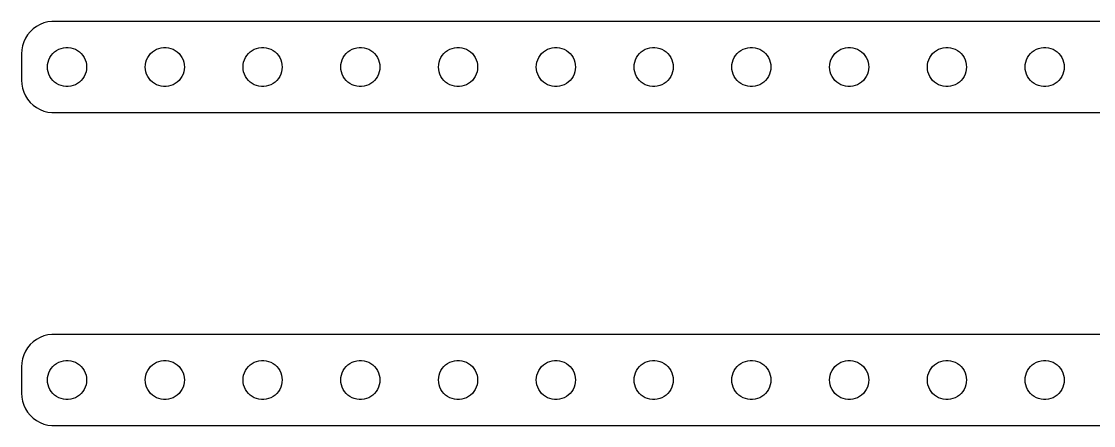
# Model space of a CAD drawing. Header units: metres. Extents: x -82 to 82, y 45 to 75.
# Drawn here: x -82.2 to 0, y 44.5 to 75.5 of the extents above; entities that cross this region are included whole.
import ezdxf

# ---------------------------------------------------------------- set-up
doc = ezdxf.new("R2010")
doc.units = ezdxf.units.M

msp = doc.modelspace()

# ---------------------------------------------------------------- linework, layer by layer
for p, q in [((-81.3436, 74.9263), (-81.5724, 74.7114)), ((-81.0896, 75.1108), (-81.3436, 74.9263)), ((-80.8144, 75.2621), (-81.0896, 75.1108)), ((-80.5225, 75.3776), (-80.8144, 75.2621)), ((-80.2184, 75.4557), (-80.5225, 75.3776)), ((-79.907, 75.4951), (-80.2184, 75.4557)), ((79.907, 75.4951), (-79.907, 75.4951)), ((-81.9408, 74.2044), (-82.0744, 73.9203)), ((-81.7725, 74.4695), (-81.9408, 74.2044)), ((-81.5724, 74.7114), (-81.7725, 74.4695)), ((-82.2303, 73.3133), (-82.25, 73)), ((-82.1714, 73.6217), (-82.2303, 73.3133)), ((-82.0744, 73.9203), (-82.1714, 73.6217)), ((-79.7061, 73.1558), (-79.5537, 73.2665)), ((-79.5537, 73.2665), (-79.3887, 73.3572)), ((-79.3887, 73.3572), (-79.2135, 73.4266)), ((-79.2135, 73.4266), (-79.0311, 73.4734)), ((-79.0311, 73.4734), (-78.8442, 73.497)), ((-78.8442, 73.497), (-78.6558, 73.497)), ((-78.6558, 73.497), (-78.4689, 73.4734)), ((-78.4689, 73.4734), (-78.2865, 73.4266)), ((-78.2865, 73.4266), (-78.1113, 73.3572)), ((-78.1113, 73.3572), (-77.9463, 73.2665)), ((-77.9463, 73.2665), (-77.7939, 73.1558)), ((-72.2061, 73.1558), (-72.0537, 73.2665)), ((-72.0537, 73.2665), (-71.8887, 73.3572)), ((-71.8887, 73.3572), (-71.7135, 73.4266)), ((-71.7135, 73.4266), (-71.5311, 73.4734)), ((-71.5311, 73.4734), (-71.3442, 73.497)), ((-71.3442, 73.497), (-71.1558, 73.497)), ((-71.1558, 73.497), (-70.9689, 73.4734)), ((-70.9689, 73.4734), (-70.7865, 73.4266)), ((-70.7865, 73.4266), (-70.6113, 73.3572)), ((-70.6113, 73.3572), (-70.4463, 73.2665)), ((-70.4463, 73.2665), (-70.2939, 73.1558)), ((-64.7061, 73.1558), (-64.5537, 73.2665)), ((-64.5537, 73.2665), (-64.3887, 73.3572)), ((-64.3887, 73.3572), (-64.2135, 73.4266)), ((-64.2135, 73.4266), (-64.0311, 73.4734)), ((-64.0311, 73.4734), (-63.8442, 73.497)), ((-63.8442, 73.497), (-63.6558, 73.497)), ((-63.6558, 73.497), (-63.4689, 73.4734)), ((-63.4689, 73.4734), (-63.2865, 73.4266)), ((-63.2865, 73.4266), (-63.1113, 73.3572)), ((-63.1113, 73.3572), (-62.9463, 73.2665)), ((-62.9463, 73.2665), (-62.7939, 73.1558)), ((-57.2061, 73.1558), (-57.0537, 73.2665)), ((-57.0537, 73.2665), (-56.8887, 73.3572)), ((-56.8887, 73.3572), (-56.7135, 73.4266)), ((-56.7135, 73.4266), (-56.5311, 73.4734)), ((-56.5311, 73.4734), (-56.3442, 73.497)), ((-56.3442, 73.497), (-56.1558, 73.497)), ((-56.1558, 73.497), (-55.9689, 73.4734)), ((-55.9689, 73.4734), (-55.7865, 73.4266)), ((-55.7865, 73.4266), (-55.6113, 73.3572)), ((-55.6113, 73.3572), (-55.4463, 73.2665)), ((-55.4463, 73.2665), (-55.2939, 73.1558)), ((-49.7061, 73.1558), (-49.5537, 73.2665)), ((-49.5537, 73.2665), (-49.3887, 73.3572)), ((-49.3887, 73.3572), (-49.2135, 73.4266)), ((-49.2135, 73.4266), (-49.0311, 73.4734)), ((-49.0311, 73.4734), (-48.8442, 73.497)), ((-48.8442, 73.497), (-48.6558, 73.497)), ((-48.6558, 73.497), (-48.4689, 73.4734)), ((-48.4689, 73.4734), (-48.2865, 73.4266)), ((-48.2865, 73.4266), (-48.1113, 73.3572)), ((-48.1113, 73.3572), (-47.9463, 73.2665)), ((-47.9463, 73.2665), (-47.7939, 73.1558)), ((-42.2061, 73.1558), (-42.0537, 73.2665)), ((-42.0537, 73.2665), (-41.8887, 73.3572)), ((-41.8887, 73.3572), (-41.7135, 73.4266)), ((-41.7135, 73.4266), (-41.5311, 73.4734)), ((-41.5311, 73.4734), (-41.3442, 73.497)), ((-41.3442, 73.497), (-41.1558, 73.497)), ((-41.1558, 73.497), (-40.9689, 73.4734)), ((-40.9689, 73.4734), (-40.7865, 73.4266)), ((-40.7865, 73.4266), (-40.6113, 73.3572)), ((-40.6113, 73.3572), (-40.4463, 73.2665)), ((-40.4463, 73.2665), (-40.2939, 73.1558)), ((-34.7061, 73.1558), (-34.5537, 73.2665)), ((-34.5537, 73.2665), (-34.3887, 73.3572)), ((-34.3887, 73.3572), (-34.2135, 73.4266)), ((-34.2135, 73.4266), (-34.0311, 73.4734)), ((-34.0311, 73.4734), (-33.8442, 73.497)), ((-33.8442, 73.497), (-33.6558, 73.497)), ((-33.6558, 73.497), (-33.4689, 73.4734)), ((-33.4689, 73.4734), (-33.2865, 73.4266)), ((-33.2865, 73.4266), (-33.1113, 73.3572)), ((-33.1113, 73.3572), (-32.9463, 73.2665)), ((-32.9463, 73.2665), (-32.7939, 73.1558)), ((-27.2061, 73.1558), (-27.0537, 73.2665)), ((-27.0537, 73.2665), (-26.8887, 73.3572)), ((-26.8887, 73.3572), (-26.7135, 73.4266)), ((-26.7135, 73.4266), (-26.5311, 73.4734)), ((-26.5311, 73.4734), (-26.3442, 73.497)), ((-26.3442, 73.497), (-26.1558, 73.497)), ((-26.1558, 73.497), (-25.9689, 73.4734)), ((-25.9689, 73.4734), (-25.7865, 73.4266)), ((-25.7865, 73.4266), (-25.6113, 73.3572)), ((-25.6113, 73.3572), (-25.4463, 73.2665)), ((-25.4463, 73.2665), (-25.2939, 73.1558)), ((-19.7061, 73.1558), (-19.5537, 73.2665)), ((-19.5537, 73.2665), (-19.3887, 73.3572)), ((-19.3887, 73.3572), (-19.2135, 73.4266)), ((-19.2135, 73.4266), (-19.0311, 73.4734)), ((-19.0311, 73.4734), (-18.8442, 73.497)), ((-18.8442, 73.497), (-18.6558, 73.497)), ((-18.6558, 73.497), (-18.4689, 73.4734)), ((-18.4689, 73.4734), (-18.2865, 73.4266)), ((-18.2865, 73.4266), (-18.1113, 73.3572)), ((-18.1113, 73.3572), (-17.9463, 73.2665)), ((-17.9463, 73.2665), (-17.7939, 73.1558)), ((-12.2061, 73.1558), (-12.0537, 73.2665)), ((-12.0537, 73.2665), (-11.8887, 73.3572)), ((-11.8887, 73.3572), (-11.7135, 73.4266)), ((-11.7135, 73.4266), (-11.5311, 73.4734)), ((-11.5311, 73.4734), (-11.3442, 73.497)), ((-11.3442, 73.497), (-11.1558, 73.497)), ((-11.1558, 73.497), (-10.9689, 73.4734)), ((-10.9689, 73.4734), (-10.7865, 73.4266)), ((-10.7865, 73.4266), (-10.6113, 73.3572)), ((-10.6113, 73.3572), (-10.4463, 73.2665)), ((-10.4463, 73.2665), (-10.2939, 73.1558)), ((-4.70613, 73.1558), (-4.55373, 73.2665)), ((-4.55373, 73.2665), (-4.38866, 73.3572)), ((-4.38866, 73.3572), (-4.21352, 73.4266)), ((-4.21352, 73.4266), (-4.03107, 73.4734)), ((-4.03107, 73.4734), (-3.84418, 73.497)), ((-3.84418, 73.497), (-3.65581, 73.497)), ((-3.65581, 73.497), (-3.46892, 73.4734)), ((-3.46892, 73.4734), (-3.28647, 73.4266)), ((-3.28647, 73.4266), (-3.11133, 73.3572)), ((-3.11133, 73.3572), (-2.94626, 73.2665)), ((-2.94626, 73.2665), (-2.79385, 73.1558)), ((-82.25, 73), (-82.25, 71)), ((-80.2029, 72.373), (-80.1447, 72.5522)), ((-80.1447, 72.5522), (-80.0645, 72.7226)), ((-80.0645, 72.7226), (-79.9635, 72.8817)), ((-79.9635, 72.8817), (-79.8434, 73.0268)), ((-79.8434, 73.0268), (-79.7061, 73.1558)), ((-77.7939, 73.1558), (-77.6565, 73.0268)), ((-77.6565, 73.0268), (-77.5365, 72.8817)), ((-77.5365, 72.8817), (-77.4355, 72.7226)), ((-77.4355, 72.7226), (-77.3553, 72.5522)), ((-77.3553, 72.5522), (-77.2971, 72.373)), ((-72.7029, 72.373), (-72.6447, 72.5522)), ((-72.6447, 72.5522), (-72.5645, 72.7226)), ((-72.5645, 72.7226), (-72.4635, 72.8817)), ((-72.4635, 72.8817), (-72.3434, 73.0268)), ((-72.3434, 73.0268), (-72.2061, 73.1558)), ((-70.2939, 73.1558), (-70.1565, 73.0268)), ((-70.1565, 73.0268), (-70.0365, 72.8817)), ((-70.0365, 72.8817), (-69.9355, 72.7226)), ((-69.9355, 72.7226), (-69.8553, 72.5522)), ((-69.8553, 72.5522), (-69.7971, 72.373)), ((-65.2029, 72.373), (-65.1447, 72.5522)), ((-65.1447, 72.5522), (-65.0645, 72.7226)), ((-65.0645, 72.7226), (-64.9635, 72.8817)), ((-64.9635, 72.8817), (-64.8434, 73.0268)), ((-64.8434, 73.0268), (-64.7061, 73.1558)), ((-62.7939, 73.1558), (-62.6565, 73.0268)), ((-62.6565, 73.0268), (-62.5365, 72.8817)), ((-62.5365, 72.8817), (-62.4355, 72.7226)), ((-62.4355, 72.7226), (-62.3553, 72.5522)), ((-62.3553, 72.5522), (-62.2971, 72.373)), ((-57.7029, 72.373), (-57.6447, 72.5522)), ((-57.6447, 72.5522), (-57.5645, 72.7226)), ((-57.5645, 72.7226), (-57.4635, 72.8817)), ((-57.4635, 72.8817), (-57.3434, 73.0268)), ((-57.3434, 73.0268), (-57.2061, 73.1558)), ((-55.2939, 73.1558), (-55.1565, 73.0268)), ((-55.1565, 73.0268), (-55.0365, 72.8817)), ((-55.0365, 72.8817), (-54.9355, 72.7226)), ((-54.9355, 72.7226), (-54.8553, 72.5522)), ((-54.8553, 72.5522), (-54.7971, 72.373)), ((-50.2029, 72.373), (-50.1447, 72.5522)), ((-50.1447, 72.5522), (-50.0645, 72.7226)), ((-50.0645, 72.7226), (-49.9635, 72.8817)), ((-49.9635, 72.8817), (-49.8434, 73.0268)), ((-49.8434, 73.0268), (-49.7061, 73.1558)), ((-47.7939, 73.1558), (-47.6565, 73.0268)), ((-47.6565, 73.0268), (-47.5365, 72.8817)), ((-47.5365, 72.8817), (-47.4355, 72.7226)), ((-47.4355, 72.7226), (-47.3553, 72.5522)), ((-47.3553, 72.5522), (-47.2971, 72.373)), ((-42.7029, 72.373), (-42.6447, 72.5522)), ((-42.6447, 72.5522), (-42.5645, 72.7226)), ((-42.5645, 72.7226), (-42.4635, 72.8817)), ((-42.4635, 72.8817), (-42.3434, 73.0268)), ((-42.3434, 73.0268), (-42.2061, 73.1558)), ((-40.2939, 73.1558), (-40.1565, 73.0268)), ((-40.1565, 73.0268), (-40.0365, 72.8817)), ((-40.0365, 72.8817), (-39.9355, 72.7226)), ((-39.9355, 72.7226), (-39.8553, 72.5522)), ((-39.8553, 72.5522), (-39.7971, 72.373)), ((-35.2029, 72.373), (-35.1447, 72.5522)), ((-35.1447, 72.5522), (-35.0645, 72.7226)), ((-35.0645, 72.7226), (-34.9635, 72.8817)), ((-34.9635, 72.8817), (-34.8434, 73.0268)), ((-34.8434, 73.0268), (-34.7061, 73.1558)), ((-32.7939, 73.1558), (-32.6565, 73.0268)), ((-32.6565, 73.0268), (-32.5365, 72.8817)), ((-32.5365, 72.8817), (-32.4355, 72.7226)), ((-32.4355, 72.7226), (-32.3553, 72.5522)), ((-32.3553, 72.5522), (-32.2971, 72.373)), ((-27.7029, 72.373), (-27.6447, 72.5522)), ((-27.6447, 72.5522), (-27.5645, 72.7226)), ((-27.5645, 72.7226), (-27.4635, 72.8817)), ((-27.4635, 72.8817), (-27.3434, 73.0268)), ((-27.3434, 73.0268), (-27.2061, 73.1558)), ((-25.2939, 73.1558), (-25.1565, 73.0268)), ((-25.1565, 73.0268), (-25.0365, 72.8817)), ((-25.0365, 72.8817), (-24.9355, 72.7226)), ((-24.9355, 72.7226), (-24.8553, 72.5522)), ((-24.8553, 72.5522), (-24.7971, 72.373)), ((-20.2029, 72.373), (-20.1447, 72.5522)), ((-20.1447, 72.5522), (-20.0645, 72.7226)), ((-20.0645, 72.7226), (-19.9635, 72.8817)), ((-19.9635, 72.8817), (-19.8434, 73.0268)), ((-19.8434, 73.0268), (-19.7061, 73.1558)), ((-17.7939, 73.1558), (-17.6565, 73.0268)), ((-17.6565, 73.0268), (-17.5365, 72.8817)), ((-17.5365, 72.8817), (-17.4355, 72.7226)), ((-17.4355, 72.7226), (-17.3553, 72.5522)), ((-17.3553, 72.5522), (-17.2971, 72.373)), ((-12.7029, 72.373), (-12.6447, 72.5522)), ((-12.6447, 72.5522), (-12.5645, 72.7226)), ((-12.5645, 72.7226), (-12.4635, 72.8817)), ((-12.4635, 72.8817), (-12.3434, 73.0268)), ((-12.3434, 73.0268), (-12.2061, 73.1558)), ((-10.2939, 73.1558), (-10.1565, 73.0268)), ((-10.1565, 73.0268), (-10.0365, 72.8817)), ((-10.0365, 72.8817), (-9.93553, 72.7226)), ((-9.93553, 72.7226), (-9.85533, 72.5522)), ((-9.85533, 72.5522), (-9.79712, 72.373)), ((-5.20287, 72.373), (-5.14465, 72.5522)), ((-5.14465, 72.5522), (-5.06445, 72.7226)), ((-5.06445, 72.7226), (-4.96352, 72.8817)), ((-4.96352, 72.8817), (-4.84344, 73.0268)), ((-4.84344, 73.0268), (-4.70613, 73.1558)), ((-2.79385, 73.1558), (-2.65654, 73.0268)), ((-2.65654, 73.0268), (-2.53647, 72.8817)), ((-2.53647, 72.8817), (-2.43553, 72.7226)), ((-2.43553, 72.7226), (-2.35533, 72.5522)), ((-2.35533, 72.5522), (-2.29712, 72.373)), ((-80.25, 72), (-80.2382, 72.188)), ((-80.2382, 71.812), (-80.25, 72)), ((-80.2382, 72.188), (-80.2029, 72.373)), ((-80.2029, 71.627), (-80.2382, 71.812)), ((-80.1447, 71.4478), (-80.2029, 71.627)), ((-77.2971, 71.627), (-77.3553, 71.4478)), ((-77.2971, 72.373), (-77.2618, 72.188)), ((-77.2618, 71.812), (-77.2971, 71.627)), ((-77.2618, 72.188), (-77.25, 72)), ((-77.25, 72), (-77.2618, 71.812)), ((-72.75, 72), (-72.7382, 72.188)), ((-72.7382, 71.812), (-72.75, 72)), ((-72.7382, 72.188), (-72.7029, 72.373)), ((-72.7029, 71.627), (-72.7382, 71.812)), ((-72.6447, 71.4478), (-72.7029, 71.627)), ((-69.7971, 71.627), (-69.8553, 71.4478)), ((-69.7971, 72.373), (-69.7618, 72.188)), ((-69.7618, 71.812), (-69.7971, 71.627)), ((-69.7618, 72.188), (-69.75, 72)), ((-69.75, 72), (-69.7618, 71.812)), ((-65.25, 72), (-65.2382, 72.188)), ((-65.2382, 71.812), (-65.25, 72)), ((-65.2382, 72.188), (-65.2029, 72.373)), ((-65.2029, 71.627), (-65.2382, 71.812)), ((-65.1447, 71.4478), (-65.2029, 71.627)), ((-62.2971, 71.627), (-62.3553, 71.4478)), ((-62.2971, 72.373), (-62.2618, 72.188)), ((-62.2618, 71.812), (-62.2971, 71.627)), ((-62.2618, 72.188), (-62.25, 72)), ((-62.25, 72), (-62.2618, 71.812)), ((-57.75, 72), (-57.7382, 72.188)), ((-57.7382, 71.812), (-57.75, 72)), ((-57.7382, 72.188), (-57.7029, 72.373)), ((-57.7029, 71.627), (-57.7382, 71.812)), ((-57.6447, 71.4478), (-57.7029, 71.627)), ((-54.7971, 71.627), (-54.8553, 71.4478)), ((-54.7971, 72.373), (-54.7618, 72.188)), ((-54.7618, 71.812), (-54.7971, 71.627)), ((-54.7618, 72.188), (-54.75, 72)), ((-54.75, 72), (-54.7618, 71.812)), ((-50.25, 72), (-50.2382, 72.188)), ((-50.2382, 71.812), (-50.25, 72)), ((-50.2382, 72.188), (-50.2029, 72.373)), ((-50.2029, 71.627), (-50.2382, 71.812)), ((-50.1447, 71.4478), (-50.2029, 71.627)), ((-47.2971, 71.627), (-47.3553, 71.4478)), ((-47.2971, 72.373), (-47.2618, 72.188)), ((-47.2618, 71.812), (-47.2971, 71.627)), ((-47.2618, 72.188), (-47.25, 72)), ((-47.25, 72), (-47.2618, 71.812)), ((-42.75, 72), (-42.7382, 72.188)), ((-42.7382, 71.812), (-42.75, 72)), ((-42.7382, 72.188), (-42.7029, 72.373)), ((-42.7029, 71.627), (-42.7382, 71.812)), ((-42.6447, 71.4478), (-42.7029, 71.627)), ((-39.7971, 71.627), (-39.8553, 71.4478)), ((-39.7971, 72.373), (-39.7618, 72.188)), ((-39.7618, 71.812), (-39.7971, 71.627)), ((-39.7618, 72.188), (-39.75, 72)), ((-39.75, 72), (-39.7618, 71.812)), ((-35.25, 72), (-35.2382, 72.188)), ((-35.2382, 71.812), (-35.25, 72)), ((-35.2382, 72.188), (-35.2029, 72.373)), ((-35.2029, 71.627), (-35.2382, 71.812)), ((-35.1447, 71.4478), (-35.2029, 71.627)), ((-32.2971, 71.627), (-32.3553, 71.4478)), ((-32.2971, 72.373), (-32.2618, 72.188)), ((-32.2618, 71.812), (-32.2971, 71.627)), ((-32.2618, 72.188), (-32.25, 72)), ((-32.25, 72), (-32.2618, 71.812)), ((-27.75, 72), (-27.7382, 72.188)), ((-27.7382, 71.812), (-27.75, 72)), ((-27.7382, 72.188), (-27.7029, 72.373)), ((-27.7029, 71.627), (-27.7382, 71.812)), ((-27.6447, 71.4478), (-27.7029, 71.627)), ((-24.7971, 71.627), (-24.8553, 71.4478)), ((-24.7971, 72.373), (-24.7618, 72.188)), ((-24.7618, 71.812), (-24.7971, 71.627)), ((-24.7618, 72.188), (-24.75, 72)), ((-24.75, 72), (-24.7618, 71.812)), ((-20.25, 72), (-20.2382, 72.188)), ((-20.2382, 71.812), (-20.25, 72)), ((-20.2382, 72.188), (-20.2029, 72.373)), ((-20.2029, 71.627), (-20.2382, 71.812)), ((-20.1447, 71.4478), (-20.2029, 71.627)), ((-17.2971, 71.627), (-17.3553, 71.4478)), ((-17.2971, 72.373), (-17.2618, 72.188)), ((-17.2618, 71.812), (-17.2971, 71.627)), ((-17.2618, 72.188), (-17.25, 72)), ((-17.25, 72), (-17.2618, 71.812)), ((-12.75, 72), (-12.7382, 72.188)), ((-12.7382, 71.812), (-12.75, 72)), ((-12.7382, 72.188), (-12.7029, 72.373)), ((-12.7029, 71.627), (-12.7382, 71.812)), ((-12.6447, 71.4478), (-12.7029, 71.627)), ((-9.79712, 71.627), (-9.85533, 71.4478)), ((-9.79712, 72.373), (-9.76183, 72.188)), ((-9.76183, 71.812), (-9.79712, 71.627)), ((-9.76183, 72.188), (-9.75, 72)), ((-9.75, 72), (-9.76183, 71.812)), ((-5.25, 72), (-5.23816, 72.188)), ((-5.23816, 71.812), (-5.25, 72)), ((-5.23816, 72.188), (-5.20287, 72.373)), ((-5.20287, 71.627), (-5.23816, 71.812)), ((-5.14465, 71.4478), (-5.20287, 71.627)), ((-2.29712, 71.627), (-2.35533, 71.4478)), ((-2.29712, 72.373), (-2.26183, 72.188)), ((-2.26183, 71.812), (-2.29712, 71.627)), ((-2.26183, 72.188), (-2.25, 72)), ((-2.25, 72), (-2.26183, 71.812)), ((-82.25, 71), (-82.2303, 70.6867)), ((-80.0645, 71.2774), (-80.1447, 71.4478)), ((-79.9635, 71.1183), (-80.0645, 71.2774)), ((-79.8434, 70.9732), (-79.9635, 71.1183)), ((-79.7061, 70.8442), (-79.8434, 70.9732)), ((-79.5537, 70.7335), (-79.7061, 70.8442)), ((-77.7939, 70.8442), (-77.9463, 70.7335)), ((-77.6565, 70.9732), (-77.7939, 70.8442)), ((-77.5365, 71.1183), (-77.6565, 70.9732)), ((-77.4355, 71.2774), (-77.5365, 71.1183)), ((-77.3553, 71.4478), (-77.4355, 71.2774)), ((-72.5645, 71.2774), (-72.6447, 71.4478)), ((-72.4635, 71.1183), (-72.5645, 71.2774)), ((-72.3434, 70.9732), (-72.4635, 71.1183)), ((-72.2061, 70.8442), (-72.3434, 70.9732)), ((-72.0537, 70.7335), (-72.2061, 70.8442)), ((-70.2939, 70.8442), (-70.4463, 70.7335)), ((-70.1565, 70.9732), (-70.2939, 70.8442)), ((-70.0365, 71.1183), (-70.1565, 70.9732)), ((-69.9355, 71.2774), (-70.0365, 71.1183)), ((-69.8553, 71.4478), (-69.9355, 71.2774)), ((-65.0645, 71.2774), (-65.1447, 71.4478)), ((-64.9635, 71.1183), (-65.0645, 71.2774)), ((-64.8434, 70.9732), (-64.9635, 71.1183)), ((-64.7061, 70.8442), (-64.8434, 70.9732)), ((-64.5537, 70.7335), (-64.7061, 70.8442)), ((-62.7939, 70.8442), (-62.9463, 70.7335)), ((-62.6565, 70.9732), (-62.7939, 70.8442)), ((-62.5365, 71.1183), (-62.6565, 70.9732)), ((-62.4355, 71.2774), (-62.5365, 71.1183)), ((-62.3553, 71.4478), (-62.4355, 71.2774)), ((-57.5645, 71.2774), (-57.6447, 71.4478)), ((-57.4635, 71.1183), (-57.5645, 71.2774)), ((-57.3434, 70.9732), (-57.4635, 71.1183)), ((-57.2061, 70.8442), (-57.3434, 70.9732)), ((-57.0537, 70.7335), (-57.2061, 70.8442)), ((-55.2939, 70.8442), (-55.4463, 70.7335)), ((-55.1565, 70.9732), (-55.2939, 70.8442)), ((-55.0365, 71.1183), (-55.1565, 70.9732)), ((-54.9355, 71.2774), (-55.0365, 71.1183)), ((-54.8553, 71.4478), (-54.9355, 71.2774)), ((-50.0645, 71.2774), (-50.1447, 71.4478)), ((-49.9635, 71.1183), (-50.0645, 71.2774)), ((-49.8434, 70.9732), (-49.9635, 71.1183)), ((-49.7061, 70.8442), (-49.8434, 70.9732)), ((-49.5537, 70.7335), (-49.7061, 70.8442)), ((-47.7939, 70.8442), (-47.9463, 70.7335)), ((-47.6565, 70.9732), (-47.7939, 70.8442)), ((-47.5365, 71.1183), (-47.6565, 70.9732)), ((-47.4355, 71.2774), (-47.5365, 71.1183)), ((-47.3553, 71.4478), (-47.4355, 71.2774)), ((-42.5645, 71.2774), (-42.6447, 71.4478)), ((-42.4635, 71.1183), (-42.5645, 71.2774)), ((-42.3434, 70.9732), (-42.4635, 71.1183)), ((-42.2061, 70.8442), (-42.3434, 70.9732)), ((-42.0537, 70.7335), (-42.2061, 70.8442)), ((-40.2939, 70.8442), (-40.4463, 70.7335)), ((-40.1565, 70.9732), (-40.2939, 70.8442)), ((-40.0365, 71.1183), (-40.1565, 70.9732)), ((-39.9355, 71.2774), (-40.0365, 71.1183)), ((-39.8553, 71.4478), (-39.9355, 71.2774)), ((-35.0645, 71.2774), (-35.1447, 71.4478)), ((-34.9635, 71.1183), (-35.0645, 71.2774)), ((-34.8434, 70.9732), (-34.9635, 71.1183)), ((-34.7061, 70.8442), (-34.8434, 70.9732)), ((-34.5537, 70.7335), (-34.7061, 70.8442)), ((-32.7939, 70.8442), (-32.9463, 70.7335)), ((-32.6565, 70.9732), (-32.7939, 70.8442)), ((-32.5365, 71.1183), (-32.6565, 70.9732)), ((-32.4355, 71.2774), (-32.5365, 71.1183)), ((-32.3553, 71.4478), (-32.4355, 71.2774)), ((-27.5645, 71.2774), (-27.6447, 71.4478)), ((-27.4635, 71.1183), (-27.5645, 71.2774)), ((-27.3434, 70.9732), (-27.4635, 71.1183)), ((-27.2061, 70.8442), (-27.3434, 70.9732)), ((-27.0537, 70.7335), (-27.2061, 70.8442)), ((-25.2939, 70.8442), (-25.4463, 70.7335)), ((-25.1565, 70.9732), (-25.2939, 70.8442)), ((-25.0365, 71.1183), (-25.1565, 70.9732)), ((-24.9355, 71.2774), (-25.0365, 71.1183)), ((-24.8553, 71.4478), (-24.9355, 71.2774)), ((-20.0645, 71.2774), (-20.1447, 71.4478)), ((-19.9635, 71.1183), (-20.0645, 71.2774)), ((-19.8434, 70.9732), (-19.9635, 71.1183)), ((-19.7061, 70.8442), (-19.8434, 70.9732)), ((-19.5537, 70.7335), (-19.7061, 70.8442)), ((-17.7939, 70.8442), (-17.9463, 70.7335)), ((-17.6565, 70.9732), (-17.7939, 70.8442)), ((-17.5365, 71.1183), (-17.6565, 70.9732)), ((-17.4355, 71.2774), (-17.5365, 71.1183)), ((-17.3553, 71.4478), (-17.4355, 71.2774)), ((-12.5645, 71.2774), (-12.6447, 71.4478)), ((-12.4635, 71.1183), (-12.5645, 71.2774)), ((-12.3434, 70.9732), (-12.4635, 71.1183)), ((-12.2061, 70.8442), (-12.3434, 70.9732)), ((-12.0537, 70.7335), (-12.2061, 70.8442)), ((-10.2939, 70.8442), (-10.4463, 70.7335)), ((-10.1565, 70.9732), (-10.2939, 70.8442)), ((-10.0365, 71.1183), (-10.1565, 70.9732)), ((-9.93553, 71.2774), (-10.0365, 71.1183)), ((-9.85533, 71.4478), (-9.93553, 71.2774)), ((-5.06445, 71.2774), (-5.14465, 71.4478)), ((-4.96352, 71.1183), (-5.06445, 71.2774)), ((-4.84344, 70.9732), (-4.96352, 71.1183)), ((-4.70613, 70.8442), (-4.84344, 70.9732)), ((-4.55373, 70.7335), (-4.70613, 70.8442)), ((-2.79385, 70.8442), (-2.94626, 70.7335)), ((-2.65654, 70.9732), (-2.79385, 70.8442)), ((-2.53647, 71.1183), (-2.65654, 70.9732)), ((-2.43553, 71.2774), (-2.53647, 71.1183)), ((-2.35533, 71.4478), (-2.43553, 71.2774)), ((-82.2303, 70.6867), (-82.1714, 70.3783)), ((-82.1714, 70.3783), (-82.0744, 70.0797)), ((-82.0744, 70.0797), (-81.9408, 69.7956)), ((-79.3887, 70.6428), (-79.5537, 70.7335)), ((-79.2135, 70.5734), (-79.3887, 70.6428)), ((-79.0311, 70.5266), (-79.2135, 70.5734)), ((-78.8442, 70.503), (-79.0311, 70.5266)), ((-78.6558, 70.503), (-78.8442, 70.503)), ((-78.4689, 70.5266), (-78.6558, 70.503)), ((-78.2865, 70.5734), (-78.4689, 70.5266)), ((-78.1113, 70.6428), (-78.2865, 70.5734)), ((-77.9463, 70.7335), (-78.1113, 70.6428)), ((-71.8887, 70.6428), (-72.0537, 70.7335)), ((-71.7135, 70.5734), (-71.8887, 70.6428)), ((-71.5311, 70.5266), (-71.7135, 70.5734)), ((-71.3442, 70.503), (-71.5311, 70.5266)), ((-71.1558, 70.503), (-71.3442, 70.503)), ((-70.9689, 70.5266), (-71.1558, 70.503)), ((-70.7865, 70.5734), (-70.9689, 70.5266)), ((-70.6113, 70.6428), (-70.7865, 70.5734)), ((-70.4463, 70.7335), (-70.6113, 70.6428)), ((-64.3887, 70.6428), (-64.5537, 70.7335)), ((-64.2135, 70.5734), (-64.3887, 70.6428)), ((-64.0311, 70.5266), (-64.2135, 70.5734)), ((-63.8442, 70.503), (-64.0311, 70.5266)), ((-63.6558, 70.503), (-63.8442, 70.503)), ((-63.4689, 70.5266), (-63.6558, 70.503)), ((-63.2865, 70.5734), (-63.4689, 70.5266)), ((-63.1113, 70.6428), (-63.2865, 70.5734)), ((-62.9463, 70.7335), (-63.1113, 70.6428)), ((-56.8887, 70.6428), (-57.0537, 70.7335)), ((-56.7135, 70.5734), (-56.8887, 70.6428)), ((-56.5311, 70.5266), (-56.7135, 70.5734)), ((-56.3442, 70.503), (-56.5311, 70.5266)), ((-56.1558, 70.503), (-56.3442, 70.503)), ((-55.9689, 70.5266), (-56.1558, 70.503)), ((-55.7865, 70.5734), (-55.9689, 70.5266)), ((-55.6113, 70.6428), (-55.7865, 70.5734)), ((-55.4463, 70.7335), (-55.6113, 70.6428)), ((-49.3887, 70.6428), (-49.5537, 70.7335)), ((-49.2135, 70.5734), (-49.3887, 70.6428)), ((-49.0311, 70.5266), (-49.2135, 70.5734)), ((-48.8442, 70.503), (-49.0311, 70.5266)), ((-48.6558, 70.503), (-48.8442, 70.503)), ((-48.4689, 70.5266), (-48.6558, 70.503)), ((-48.2865, 70.5734), (-48.4689, 70.5266)), ((-48.1113, 70.6428), (-48.2865, 70.5734)), ((-47.9463, 70.7335), (-48.1113, 70.6428)), ((-41.8887, 70.6428), (-42.0537, 70.7335)), ((-41.7135, 70.5734), (-41.8887, 70.6428)), ((-41.5311, 70.5266), (-41.7135, 70.5734)), ((-41.3442, 70.503), (-41.5311, 70.5266)), ((-41.1558, 70.503), (-41.3442, 70.503)), ((-40.9689, 70.5266), (-41.1558, 70.503)), ((-40.7865, 70.5734), (-40.9689, 70.5266)), ((-40.6113, 70.6428), (-40.7865, 70.5734)), ((-40.4463, 70.7335), (-40.6113, 70.6428)), ((-34.3887, 70.6428), (-34.5537, 70.7335)), ((-34.2135, 70.5734), (-34.3887, 70.6428)), ((-34.0311, 70.5266), (-34.2135, 70.5734)), ((-33.8442, 70.503), (-34.0311, 70.5266)), ((-33.6558, 70.503), (-33.8442, 70.503)), ((-33.4689, 70.5266), (-33.6558, 70.503)), ((-33.2865, 70.5734), (-33.4689, 70.5266)), ((-33.1113, 70.6428), (-33.2865, 70.5734)), ((-32.9463, 70.7335), (-33.1113, 70.6428)), ((-26.8887, 70.6428), (-27.0537, 70.7335)), ((-26.7135, 70.5734), (-26.8887, 70.6428)), ((-26.5311, 70.5266), (-26.7135, 70.5734)), ((-26.3442, 70.503), (-26.5311, 70.5266)), ((-26.1558, 70.503), (-26.3442, 70.503)), ((-25.9689, 70.5266), (-26.1558, 70.503)), ((-25.7865, 70.5734), (-25.9689, 70.5266)), ((-25.6113, 70.6428), (-25.7865, 70.5734)), ((-25.4463, 70.7335), (-25.6113, 70.6428)), ((-19.3887, 70.6428), (-19.5537, 70.7335)), ((-19.2135, 70.5734), (-19.3887, 70.6428)), ((-19.0311, 70.5266), (-19.2135, 70.5734)), ((-18.8442, 70.503), (-19.0311, 70.5266)), ((-18.6558, 70.503), (-18.8442, 70.503)), ((-18.4689, 70.5266), (-18.6558, 70.503)), ((-18.2865, 70.5734), (-18.4689, 70.5266)), ((-18.1113, 70.6428), (-18.2865, 70.5734)), ((-17.9463, 70.7335), (-18.1113, 70.6428)), ((-11.8887, 70.6428), (-12.0537, 70.7335)), ((-11.7135, 70.5734), (-11.8887, 70.6428)), ((-11.5311, 70.5266), (-11.7135, 70.5734)), ((-11.3442, 70.503), (-11.5311, 70.5266)), ((-11.1558, 70.503), (-11.3442, 70.503)), ((-10.9689, 70.5266), (-11.1558, 70.503)), ((-10.7865, 70.5734), (-10.9689, 70.5266)), ((-10.6113, 70.6428), (-10.7865, 70.5734)), ((-10.4463, 70.7335), (-10.6113, 70.6428)), ((-4.38866, 70.6428), (-4.55373, 70.7335)), ((-4.21352, 70.5734), (-4.38866, 70.6428)), ((-4.03107, 70.5266), (-4.21352, 70.5734)), ((-3.84418, 70.503), (-4.03107, 70.5266)), ((-3.65581, 70.503), (-3.84418, 70.503)), ((-3.46892, 70.5266), (-3.65581, 70.503)), ((-3.28647, 70.5734), (-3.46892, 70.5266)), ((-3.11133, 70.6428), (-3.28647, 70.5734)), ((-2.94626, 70.7335), (-3.11133, 70.6428)), ((-81.9408, 69.7956), (-81.7725, 69.5305)), ((-81.7725, 69.5305), (-81.5724, 69.2886)), ((-81.5724, 69.2886), (-81.3436, 69.0737)), ((-81.3436, 69.0737), (-81.0896, 68.8892)), ((-81.0896, 68.8892), (-80.8144, 68.7379)), ((-80.8144, 68.7379), (-80.5225, 68.6224)), ((-80.5225, 68.6224), (-80.2184, 68.5443)), ((-80.2184, 68.5443), (-79.907, 68.5049)), ((-79.907, 68.5049), (79.907, 68.5049)), ((-81.0896, 51.1108), (-81.3436, 50.9263)), ((-80.8144, 51.2621), (-81.0896, 51.1108)), ((-80.5225, 51.3776), (-80.8144, 51.2621)), ((-80.2184, 51.4557), (-80.5225, 51.3776)), ((-79.907, 51.4951), (-80.2184, 51.4557)), ((79.907, 51.4951), (-79.907, 51.4951)), ((-81.9408, 50.2044), (-82.0744, 49.9203)), ((-81.7725, 50.4695), (-81.9408, 50.2044)), ((-81.5724, 50.7114), (-81.7725, 50.4695)), ((-81.3436, 50.9263), (-81.5724, 50.7114)), ((-82.1714, 49.6217), (-82.2303, 49.3133)), ((-82.0744, 49.9203), (-82.1714, 49.6217)), ((-79.5537, 49.2665), (-79.3887, 49.3572)), ((-79.3887, 49.3572), (-79.2135, 49.4266)), ((-79.2135, 49.4266), (-79.0311, 49.4734)), ((-79.0311, 49.4734), (-78.8442, 49.497)), ((-78.8442, 49.497), (-78.6558, 49.497)), ((-78.6558, 49.497), (-78.4689, 49.4734)), ((-78.4689, 49.4734), (-78.2865, 49.4266)), ((-78.2865, 49.4266), (-78.1113, 49.3572)), ((-78.1113, 49.3572), (-77.9463, 49.2665)), ((-72.0537, 49.2665), (-71.8887, 49.3572)), ((-71.8887, 49.3572), (-71.7135, 49.4266)), ((-71.7135, 49.4266), (-71.5311, 49.4734)), ((-71.5311, 49.4734), (-71.3442, 49.497)), ((-71.3442, 49.497), (-71.1558, 49.497)), ((-71.1558, 49.497), (-70.9689, 49.4734)), ((-70.9689, 49.4734), (-70.7865, 49.4266)), ((-70.7865, 49.4266), (-70.6113, 49.3572)), ((-70.6113, 49.3572), (-70.4463, 49.2665)), ((-64.5537, 49.2665), (-64.3887, 49.3572)), ((-64.3887, 49.3572), (-64.2135, 49.4266)), ((-64.2135, 49.4266), (-64.0311, 49.4734)), ((-64.0311, 49.4734), (-63.8442, 49.497)), ((-63.8442, 49.497), (-63.6558, 49.497)), ((-63.6558, 49.497), (-63.4689, 49.4734)), ((-63.4689, 49.4734), (-63.2865, 49.4266)), ((-63.2865, 49.4266), (-63.1113, 49.3572)), ((-63.1113, 49.3572), (-62.9463, 49.2665)), ((-57.0537, 49.2665), (-56.8887, 49.3572)), ((-56.8887, 49.3572), (-56.7135, 49.4266)), ((-56.7135, 49.4266), (-56.5311, 49.4734)), ((-56.5311, 49.4734), (-56.3442, 49.497)), ((-56.3442, 49.497), (-56.1558, 49.497)), ((-56.1558, 49.497), (-55.9689, 49.4734)), ((-55.9689, 49.4734), (-55.7865, 49.4266)), ((-55.7865, 49.4266), (-55.6113, 49.3572)), ((-55.6113, 49.3572), (-55.4463, 49.2665)), ((-49.5537, 49.2665), (-49.3887, 49.3572)), ((-49.3887, 49.3572), (-49.2135, 49.4266)), ((-49.2135, 49.4266), (-49.0311, 49.4734)), ((-49.0311, 49.4734), (-48.8442, 49.497)), ((-48.8442, 49.497), (-48.6558, 49.497)), ((-48.6558, 49.497), (-48.4689, 49.4734)), ((-48.4689, 49.4734), (-48.2865, 49.4266)), ((-48.2865, 49.4266), (-48.1113, 49.3572)), ((-48.1113, 49.3572), (-47.9463, 49.2665)), ((-42.0537, 49.2665), (-41.8887, 49.3572)), ((-41.8887, 49.3572), (-41.7135, 49.4266)), ((-41.7135, 49.4266), (-41.5311, 49.4734)), ((-41.5311, 49.4734), (-41.3442, 49.497)), ((-41.3442, 49.497), (-41.1558, 49.497)), ((-41.1558, 49.497), (-40.9689, 49.4734)), ((-40.9689, 49.4734), (-40.7865, 49.4266)), ((-40.7865, 49.4266), (-40.6113, 49.3572)), ((-40.6113, 49.3572), (-40.4463, 49.2665)), ((-34.5537, 49.2665), (-34.3887, 49.3572)), ((-34.3887, 49.3572), (-34.2135, 49.4266)), ((-34.2135, 49.4266), (-34.0311, 49.4734)), ((-34.0311, 49.4734), (-33.8442, 49.497)), ((-33.8442, 49.497), (-33.6558, 49.497)), ((-33.6558, 49.497), (-33.4689, 49.4734)), ((-33.4689, 49.4734), (-33.2865, 49.4266)), ((-33.2865, 49.4266), (-33.1113, 49.3572)), ((-33.1113, 49.3572), (-32.9463, 49.2665)), ((-27.0537, 49.2665), (-26.8887, 49.3572)), ((-26.8887, 49.3572), (-26.7135, 49.4266)), ((-26.7135, 49.4266), (-26.5311, 49.4734)), ((-26.5311, 49.4734), (-26.3442, 49.497)), ((-26.3442, 49.497), (-26.1558, 49.497)), ((-26.1558, 49.497), (-25.9689, 49.4734)), ((-25.9689, 49.4734), (-25.7865, 49.4266)), ((-25.7865, 49.4266), (-25.6113, 49.3572)), ((-25.6113, 49.3572), (-25.4463, 49.2665)), ((-19.5537, 49.2665), (-19.3887, 49.3572)), ((-19.3887, 49.3572), (-19.2135, 49.4266)), ((-19.2135, 49.4266), (-19.0311, 49.4734)), ((-19.0311, 49.4734), (-18.8442, 49.497)), ((-18.8442, 49.497), (-18.6558, 49.497)), ((-18.6558, 49.497), (-18.4689, 49.4734)), ((-18.4689, 49.4734), (-18.2865, 49.4266)), ((-18.2865, 49.4266), (-18.1113, 49.3572)), ((-18.1113, 49.3572), (-17.9463, 49.2665)), ((-12.0537, 49.2665), (-11.8887, 49.3572)), ((-11.8887, 49.3572), (-11.7135, 49.4266)), ((-11.7135, 49.4266), (-11.5311, 49.4734)), ((-11.5311, 49.4734), (-11.3442, 49.497)), ((-11.3442, 49.497), (-11.1558, 49.497)), ((-11.1558, 49.497), (-10.9689, 49.4734)), ((-10.9689, 49.4734), (-10.7865, 49.4266)), ((-10.7865, 49.4266), (-10.6113, 49.3572)), ((-10.6113, 49.3572), (-10.4463, 49.2665)), ((-4.55373, 49.2665), (-4.38866, 49.3572)), ((-4.38866, 49.3572), (-4.21352, 49.4266)), ((-4.21352, 49.4266), (-4.03107, 49.4734)), ((-4.03107, 49.4734), (-3.84418, 49.497)), ((-3.84418, 49.497), (-3.65581, 49.497)), ((-3.65581, 49.497), (-3.46892, 49.4734)), ((-3.46892, 49.4734), (-3.28647, 49.4266)), ((-3.28647, 49.4266), (-3.11133, 49.3572)), ((-3.11133, 49.3572), (-2.94626, 49.2665)), ((-82.2303, 49.3133), (-82.25, 49)), ((-82.25, 49), (-82.25, 47)), ((-80.2029, 48.373), (-80.1447, 48.5522)), ((-80.1447, 48.5522), (-80.0645, 48.7226)), ((-80.0645, 48.7226), (-79.9635, 48.8817)), ((-79.9635, 48.8817), (-79.8434, 49.0268)), ((-79.8434, 49.0268), (-79.7061, 49.1558)), ((-79.7061, 49.1558), (-79.5537, 49.2665)), ((-77.9463, 49.2665), (-77.7939, 49.1558)), ((-77.7939, 49.1558), (-77.6565, 49.0268)), ((-77.6565, 49.0268), (-77.5365, 48.8817)), ((-77.5365, 48.8817), (-77.4355, 48.7226)), ((-77.4355, 48.7226), (-77.3553, 48.5522)), ((-77.3553, 48.5522), (-77.2971, 48.373)), ((-72.7029, 48.373), (-72.6447, 48.5522)), ((-72.6447, 48.5522), (-72.5645, 48.7226)), ((-72.5645, 48.7226), (-72.4635, 48.8817)), ((-72.4635, 48.8817), (-72.3434, 49.0268)), ((-72.3434, 49.0268), (-72.2061, 49.1558)), ((-72.2061, 49.1558), (-72.0537, 49.2665)), ((-70.4463, 49.2665), (-70.2939, 49.1558)), ((-70.2939, 49.1558), (-70.1565, 49.0268)), ((-70.1565, 49.0268), (-70.0365, 48.8817)), ((-70.0365, 48.8817), (-69.9355, 48.7226)), ((-69.9355, 48.7226), (-69.8553, 48.5522)), ((-69.8553, 48.5522), (-69.7971, 48.373)), ((-65.2029, 48.373), (-65.1447, 48.5522)), ((-65.1447, 48.5522), (-65.0645, 48.7226)), ((-65.0645, 48.7226), (-64.9635, 48.8817)), ((-64.9635, 48.8817), (-64.8434, 49.0268)), ((-64.8434, 49.0268), (-64.7061, 49.1558)), ((-64.7061, 49.1558), (-64.5537, 49.2665)), ((-62.9463, 49.2665), (-62.7939, 49.1558)), ((-62.7939, 49.1558), (-62.6565, 49.0268)), ((-62.6565, 49.0268), (-62.5365, 48.8817)), ((-62.5365, 48.8817), (-62.4355, 48.7226)), ((-62.4355, 48.7226), (-62.3553, 48.5522)), ((-62.3553, 48.5522), (-62.2971, 48.373)), ((-57.7029, 48.373), (-57.6447, 48.5522)), ((-57.6447, 48.5522), (-57.5645, 48.7226)), ((-57.5645, 48.7226), (-57.4635, 48.8817)), ((-57.4635, 48.8817), (-57.3434, 49.0268)), ((-57.3434, 49.0268), (-57.2061, 49.1558)), ((-57.2061, 49.1558), (-57.0537, 49.2665)), ((-55.4463, 49.2665), (-55.2939, 49.1558)), ((-55.2939, 49.1558), (-55.1565, 49.0268)), ((-55.1565, 49.0268), (-55.0365, 48.8817)), ((-55.0365, 48.8817), (-54.9355, 48.7226)), ((-54.9355, 48.7226), (-54.8553, 48.5522)), ((-54.8553, 48.5522), (-54.7971, 48.373)), ((-50.2029, 48.373), (-50.1447, 48.5522)), ((-50.1447, 48.5522), (-50.0645, 48.7226)), ((-50.0645, 48.7226), (-49.9635, 48.8817)), ((-49.9635, 48.8817), (-49.8434, 49.0268)), ((-49.8434, 49.0268), (-49.7061, 49.1558)), ((-49.7061, 49.1558), (-49.5537, 49.2665)), ((-47.9463, 49.2665), (-47.7939, 49.1558)), ((-47.7939, 49.1558), (-47.6565, 49.0268)), ((-47.6565, 49.0268), (-47.5365, 48.8817)), ((-47.5365, 48.8817), (-47.4355, 48.7226)), ((-47.4355, 48.7226), (-47.3553, 48.5522)), ((-47.3553, 48.5522), (-47.2971, 48.373)), ((-42.7029, 48.373), (-42.6447, 48.5522)), ((-42.6447, 48.5522), (-42.5645, 48.7226)), ((-42.5645, 48.7226), (-42.4635, 48.8817)), ((-42.4635, 48.8817), (-42.3434, 49.0268)), ((-42.3434, 49.0268), (-42.2061, 49.1558)), ((-42.2061, 49.1558), (-42.0537, 49.2665)), ((-40.4463, 49.2665), (-40.2939, 49.1558)), ((-40.2939, 49.1558), (-40.1565, 49.0268)), ((-40.1565, 49.0268), (-40.0365, 48.8817)), ((-40.0365, 48.8817), (-39.9355, 48.7226)), ((-39.9355, 48.7226), (-39.8553, 48.5522)), ((-39.8553, 48.5522), (-39.7971, 48.373)), ((-35.2029, 48.373), (-35.1447, 48.5522)), ((-35.1447, 48.5522), (-35.0645, 48.7226)), ((-35.0645, 48.7226), (-34.9635, 48.8817)), ((-34.9635, 48.8817), (-34.8434, 49.0268)), ((-34.8434, 49.0268), (-34.7061, 49.1558)), ((-34.7061, 49.1558), (-34.5537, 49.2665)), ((-32.9463, 49.2665), (-32.7939, 49.1558)), ((-32.7939, 49.1558), (-32.6565, 49.0268)), ((-32.6565, 49.0268), (-32.5365, 48.8817)), ((-32.5365, 48.8817), (-32.4355, 48.7226)), ((-32.4355, 48.7226), (-32.3553, 48.5522)), ((-32.3553, 48.5522), (-32.2971, 48.373)), ((-27.7029, 48.373), (-27.6447, 48.5522)), ((-27.6447, 48.5522), (-27.5645, 48.7226)), ((-27.5645, 48.7226), (-27.4635, 48.8817)), ((-27.4635, 48.8817), (-27.3434, 49.0268)), ((-27.3434, 49.0268), (-27.2061, 49.1558)), ((-27.2061, 49.1558), (-27.0537, 49.2665)), ((-25.4463, 49.2665), (-25.2939, 49.1558)), ((-25.2939, 49.1558), (-25.1565, 49.0268)), ((-25.1565, 49.0268), (-25.0365, 48.8817)), ((-25.0365, 48.8817), (-24.9355, 48.7226)), ((-24.9355, 48.7226), (-24.8553, 48.5522)), ((-24.8553, 48.5522), (-24.7971, 48.373)), ((-20.2029, 48.373), (-20.1447, 48.5522)), ((-20.1447, 48.5522), (-20.0645, 48.7226)), ((-20.0645, 48.7226), (-19.9635, 48.8817)), ((-19.9635, 48.8817), (-19.8434, 49.0268)), ((-19.8434, 49.0268), (-19.7061, 49.1558)), ((-19.7061, 49.1558), (-19.5537, 49.2665)), ((-17.9463, 49.2665), (-17.7939, 49.1558)), ((-17.7939, 49.1558), (-17.6565, 49.0268)), ((-17.6565, 49.0268), (-17.5365, 48.8817)), ((-17.5365, 48.8817), (-17.4355, 48.7226)), ((-17.4355, 48.7226), (-17.3553, 48.5522)), ((-17.3553, 48.5522), (-17.2971, 48.373)), ((-12.7029, 48.373), (-12.6447, 48.5522)), ((-12.6447, 48.5522), (-12.5645, 48.7226)), ((-12.5645, 48.7226), (-12.4635, 48.8817)), ((-12.4635, 48.8817), (-12.3434, 49.0268)), ((-12.3434, 49.0268), (-12.2061, 49.1558)), ((-12.2061, 49.1558), (-12.0537, 49.2665)), ((-10.4463, 49.2665), (-10.2939, 49.1558)), ((-10.2939, 49.1558), (-10.1565, 49.0268)), ((-10.1565, 49.0268), (-10.0365, 48.8817)), ((-10.0365, 48.8817), (-9.93553, 48.7226)), ((-9.93553, 48.7226), (-9.85533, 48.5522)), ((-9.85533, 48.5522), (-9.79712, 48.373)), ((-5.20287, 48.373), (-5.14465, 48.5522)), ((-5.14465, 48.5522), (-5.06445, 48.7226)), ((-5.06445, 48.7226), (-4.96352, 48.8817)), ((-4.96352, 48.8817), (-4.84344, 49.0268)), ((-4.84344, 49.0268), (-4.70613, 49.1558)), ((-4.70613, 49.1558), (-4.55373, 49.2665)), ((-2.94626, 49.2665), (-2.79385, 49.1558)), ((-2.79385, 49.1558), (-2.65654, 49.0268)), ((-2.65654, 49.0268), (-2.53647, 48.8817)), ((-2.53647, 48.8817), (-2.43553, 48.7226)), ((-2.43553, 48.7226), (-2.35533, 48.5522)), ((-2.35533, 48.5522), (-2.29712, 48.373)), ((-80.25, 48), (-80.2382, 48.188)), ((-80.2382, 47.812), (-80.25, 48)), ((-80.2382, 48.188), (-80.2029, 48.373)), ((-80.2029, 47.627), (-80.2382, 47.812)), ((-77.2971, 48.373), (-77.2618, 48.188)), ((-77.2618, 47.812), (-77.2971, 47.627)), ((-77.2618, 48.188), (-77.25, 48)), ((-77.25, 48), (-77.2618, 47.812)), ((-72.75, 48), (-72.7382, 48.188)), ((-72.7382, 47.812), (-72.75, 48)), ((-72.7382, 48.188), (-72.7029, 48.373)), ((-72.7029, 47.627), (-72.7382, 47.812)), ((-69.7971, 48.373), (-69.7618, 48.188)), ((-69.7618, 47.812), (-69.7971, 47.627)), ((-69.7618, 48.188), (-69.75, 48)), ((-69.75, 48), (-69.7618, 47.812)), ((-65.25, 48), (-65.2382, 48.188)), ((-65.2382, 47.812), (-65.25, 48)), ((-65.2382, 48.188), (-65.2029, 48.373)), ((-65.2029, 47.627), (-65.2382, 47.812)), ((-62.2971, 48.373), (-62.2618, 48.188)), ((-62.2618, 47.812), (-62.2971, 47.627)), ((-62.2618, 48.188), (-62.25, 48)), ((-62.25, 48), (-62.2618, 47.812)), ((-57.75, 48), (-57.7382, 48.188)), ((-57.7382, 47.812), (-57.75, 48)), ((-57.7382, 48.188), (-57.7029, 48.373)), ((-57.7029, 47.627), (-57.7382, 47.812)), ((-54.7971, 48.373), (-54.7618, 48.188)), ((-54.7618, 47.812), (-54.7971, 47.627)), ((-54.7618, 48.188), (-54.75, 48)), ((-54.75, 48), (-54.7618, 47.812)), ((-50.25, 48), (-50.2382, 48.188)), ((-50.2382, 47.812), (-50.25, 48)), ((-50.2382, 48.188), (-50.2029, 48.373)), ((-50.2029, 47.627), (-50.2382, 47.812)), ((-47.2971, 48.373), (-47.2618, 48.188)), ((-47.2618, 47.812), (-47.2971, 47.627)), ((-47.2618, 48.188), (-47.25, 48)), ((-47.25, 48), (-47.2618, 47.812)), ((-42.75, 48), (-42.7382, 48.188)), ((-42.7382, 47.812), (-42.75, 48)), ((-42.7382, 48.188), (-42.7029, 48.373)), ((-42.7029, 47.627), (-42.7382, 47.812)), ((-39.7971, 48.373), (-39.7618, 48.188)), ((-39.7618, 47.812), (-39.7971, 47.627)), ((-39.7618, 48.188), (-39.75, 48)), ((-39.75, 48), (-39.7618, 47.812)), ((-35.25, 48), (-35.2382, 48.188)), ((-35.2382, 47.812), (-35.25, 48)), ((-35.2382, 48.188), (-35.2029, 48.373)), ((-35.2029, 47.627), (-35.2382, 47.812)), ((-32.2971, 48.373), (-32.2618, 48.188)), ((-32.2618, 47.812), (-32.2971, 47.627)), ((-32.2618, 48.188), (-32.25, 48)), ((-32.25, 48), (-32.2618, 47.812)), ((-27.75, 48), (-27.7382, 48.188)), ((-27.7382, 47.812), (-27.75, 48)), ((-27.7382, 48.188), (-27.7029, 48.373)), ((-27.7029, 47.627), (-27.7382, 47.812)), ((-24.7971, 48.373), (-24.7618, 48.188)), ((-24.7618, 47.812), (-24.7971, 47.627)), ((-24.7618, 48.188), (-24.75, 48)), ((-24.75, 48), (-24.7618, 47.812)), ((-20.25, 48), (-20.2382, 48.188)), ((-20.2382, 47.812), (-20.25, 48)), ((-20.2382, 48.188), (-20.2029, 48.373)), ((-20.2029, 47.627), (-20.2382, 47.812)), ((-17.2971, 48.373), (-17.2618, 48.188)), ((-17.2618, 47.812), (-17.2971, 47.627)), ((-17.2618, 48.188), (-17.25, 48)), ((-17.25, 48), (-17.2618, 47.812)), ((-12.75, 48), (-12.7382, 48.188)), ((-12.7382, 47.812), (-12.75, 48)), ((-12.7382, 48.188), (-12.7029, 48.373)), ((-12.7029, 47.627), (-12.7382, 47.812)), ((-9.79712, 48.373), (-9.76183, 48.188)), ((-9.76183, 47.812), (-9.79712, 47.627)), ((-9.76183, 48.188), (-9.75, 48)), ((-9.75, 48), (-9.76183, 47.812)), ((-5.25, 48), (-5.23816, 48.188)), ((-5.23816, 47.812), (-5.25, 48)), ((-5.23816, 48.188), (-5.20287, 48.373)), ((-5.20287, 47.627), (-5.23816, 47.812)), ((-2.29712, 48.373), (-2.26183, 48.188)), ((-2.26183, 47.812), (-2.29712, 47.627)), ((-2.26183, 48.188), (-2.25, 48)), ((-2.25, 48), (-2.26183, 47.812)), ((-82.25, 47), (-82.2303, 46.6867)), ((-80.1447, 47.4478), (-80.2029, 47.627)), ((-80.0645, 47.2774), (-80.1447, 47.4478)), ((-79.9635, 47.1183), (-80.0645, 47.2774)), ((-79.8434, 46.9732), (-79.9635, 47.1183)), ((-79.7061, 46.8442), (-79.8434, 46.9732)), ((-77.6565, 46.9732), (-77.7939, 46.8442)), ((-77.5365, 47.1183), (-77.6565, 46.9732)), ((-77.4355, 47.2774), (-77.5365, 47.1183)), ((-77.3553, 47.4478), (-77.4355, 47.2774)), ((-77.2971, 47.627), (-77.3553, 47.4478)), ((-72.6447, 47.4478), (-72.7029, 47.627)), ((-72.5645, 47.2774), (-72.6447, 47.4478)), ((-72.4635, 47.1183), (-72.5645, 47.2774)), ((-72.3434, 46.9732), (-72.4635, 47.1183)), ((-72.2061, 46.8442), (-72.3434, 46.9732)), ((-70.1565, 46.9732), (-70.2939, 46.8442)), ((-70.0365, 47.1183), (-70.1565, 46.9732)), ((-69.9355, 47.2774), (-70.0365, 47.1183)), ((-69.8553, 47.4478), (-69.9355, 47.2774)), ((-69.7971, 47.627), (-69.8553, 47.4478)), ((-65.1447, 47.4478), (-65.2029, 47.627)), ((-65.0645, 47.2774), (-65.1447, 47.4478)), ((-64.9635, 47.1183), (-65.0645, 47.2774)), ((-64.8434, 46.9732), (-64.9635, 47.1183)), ((-64.7061, 46.8442), (-64.8434, 46.9732)), ((-62.6565, 46.9732), (-62.7939, 46.8442)), ((-62.5365, 47.1183), (-62.6565, 46.9732)), ((-62.4355, 47.2774), (-62.5365, 47.1183)), ((-62.3553, 47.4478), (-62.4355, 47.2774)), ((-62.2971, 47.627), (-62.3553, 47.4478)), ((-57.6447, 47.4478), (-57.7029, 47.627)), ((-57.5645, 47.2774), (-57.6447, 47.4478)), ((-57.4635, 47.1183), (-57.5645, 47.2774)), ((-57.3434, 46.9732), (-57.4635, 47.1183)), ((-57.2061, 46.8442), (-57.3434, 46.9732)), ((-55.1565, 46.9732), (-55.2939, 46.8442)), ((-55.0365, 47.1183), (-55.1565, 46.9732)), ((-54.9355, 47.2774), (-55.0365, 47.1183)), ((-54.8553, 47.4478), (-54.9355, 47.2774)), ((-54.7971, 47.627), (-54.8553, 47.4478)), ((-50.1447, 47.4478), (-50.2029, 47.627)), ((-50.0645, 47.2774), (-50.1447, 47.4478)), ((-49.9635, 47.1183), (-50.0645, 47.2774)), ((-49.8434, 46.9732), (-49.9635, 47.1183)), ((-49.7061, 46.8442), (-49.8434, 46.9732)), ((-47.6565, 46.9732), (-47.7939, 46.8442)), ((-47.5365, 47.1183), (-47.6565, 46.9732)), ((-47.4355, 47.2774), (-47.5365, 47.1183)), ((-47.3553, 47.4478), (-47.4355, 47.2774)), ((-47.2971, 47.627), (-47.3553, 47.4478)), ((-42.6447, 47.4478), (-42.7029, 47.627)), ((-42.5645, 47.2774), (-42.6447, 47.4478)), ((-42.4635, 47.1183), (-42.5645, 47.2774)), ((-42.3434, 46.9732), (-42.4635, 47.1183)), ((-42.2061, 46.8442), (-42.3434, 46.9732)), ((-40.1565, 46.9732), (-40.2939, 46.8442)), ((-40.0365, 47.1183), (-40.1565, 46.9732)), ((-39.9355, 47.2774), (-40.0365, 47.1183)), ((-39.8553, 47.4478), (-39.9355, 47.2774)), ((-39.7971, 47.627), (-39.8553, 47.4478)), ((-35.1447, 47.4478), (-35.2029, 47.627)), ((-35.0645, 47.2774), (-35.1447, 47.4478)), ((-34.9635, 47.1183), (-35.0645, 47.2774)), ((-34.8434, 46.9732), (-34.9635, 47.1183)), ((-34.7061, 46.8442), (-34.8434, 46.9732)), ((-32.6565, 46.9732), (-32.7939, 46.8442)), ((-32.5365, 47.1183), (-32.6565, 46.9732)), ((-32.4355, 47.2774), (-32.5365, 47.1183)), ((-32.3553, 47.4478), (-32.4355, 47.2774)), ((-32.2971, 47.627), (-32.3553, 47.4478)), ((-27.6447, 47.4478), (-27.7029, 47.627)), ((-27.5645, 47.2774), (-27.6447, 47.4478)), ((-27.4635, 47.1183), (-27.5645, 47.2774)), ((-27.3434, 46.9732), (-27.4635, 47.1183)), ((-27.2061, 46.8442), (-27.3434, 46.9732)), ((-25.1565, 46.9732), (-25.2939, 46.8442)), ((-25.0365, 47.1183), (-25.1565, 46.9732)), ((-24.9355, 47.2774), (-25.0365, 47.1183)), ((-24.8553, 47.4478), (-24.9355, 47.2774)), ((-24.7971, 47.627), (-24.8553, 47.4478)), ((-20.1447, 47.4478), (-20.2029, 47.627)), ((-20.0645, 47.2774), (-20.1447, 47.4478)), ((-19.9635, 47.1183), (-20.0645, 47.2774)), ((-19.8434, 46.9732), (-19.9635, 47.1183)), ((-19.7061, 46.8442), (-19.8434, 46.9732)), ((-17.6565, 46.9732), (-17.7939, 46.8442)), ((-17.5365, 47.1183), (-17.6565, 46.9732)), ((-17.4355, 47.2774), (-17.5365, 47.1183)), ((-17.3553, 47.4478), (-17.4355, 47.2774)), ((-17.2971, 47.627), (-17.3553, 47.4478)), ((-12.6447, 47.4478), (-12.7029, 47.627)), ((-12.5645, 47.2774), (-12.6447, 47.4478)), ((-12.4635, 47.1183), (-12.5645, 47.2774)), ((-12.3434, 46.9732), (-12.4635, 47.1183)), ((-12.2061, 46.8442), (-12.3434, 46.9732)), ((-10.1565, 46.9732), (-10.2939, 46.8442)), ((-10.0365, 47.1183), (-10.1565, 46.9732)), ((-9.93553, 47.2774), (-10.0365, 47.1183)), ((-9.85533, 47.4478), (-9.93553, 47.2774)), ((-9.79712, 47.627), (-9.85533, 47.4478)), ((-5.14465, 47.4478), (-5.20287, 47.627)), ((-5.06445, 47.2774), (-5.14465, 47.4478)), ((-4.96352, 47.1183), (-5.06445, 47.2774)), ((-4.84344, 46.9732), (-4.96352, 47.1183)), ((-4.70613, 46.8442), (-4.84344, 46.9732)), ((-2.65654, 46.9732), (-2.79385, 46.8442)), ((-2.53647, 47.1183), (-2.65654, 46.9732)), ((-2.43553, 47.2774), (-2.53647, 47.1183)), ((-2.35533, 47.4478), (-2.43553, 47.2774)), ((-2.29712, 47.627), (-2.35533, 47.4478)), ((-82.2303, 46.6867), (-82.1714, 46.3783)), ((-82.1714, 46.3783), (-82.0744, 46.0797)), ((-82.0744, 46.0797), (-81.9408, 45.7956)), ((-79.5537, 46.7335), (-79.7061, 46.8442)), ((-79.3887, 46.6428), (-79.5537, 46.7335)), ((-79.2135, 46.5734), (-79.3887, 46.6428)), ((-79.0311, 46.5266), (-79.2135, 46.5734)), ((-78.8442, 46.503), (-79.0311, 46.5266)), ((-78.6558, 46.503), (-78.8442, 46.503)), ((-78.4689, 46.5266), (-78.6558, 46.503)), ((-78.2865, 46.5734), (-78.4689, 46.5266)), ((-78.1113, 46.6428), (-78.2865, 46.5734)), ((-77.9463, 46.7335), (-78.1113, 46.6428)), ((-77.7939, 46.8442), (-77.9463, 46.7335)), ((-72.0537, 46.7335), (-72.2061, 46.8442)), ((-71.8887, 46.6428), (-72.0537, 46.7335)), ((-71.7135, 46.5734), (-71.8887, 46.6428)), ((-71.5311, 46.5266), (-71.7135, 46.5734)), ((-71.3442, 46.503), (-71.5311, 46.5266)), ((-71.1558, 46.503), (-71.3442, 46.503)), ((-70.9689, 46.5266), (-71.1558, 46.503)), ((-70.7865, 46.5734), (-70.9689, 46.5266)), ((-70.6113, 46.6428), (-70.7865, 46.5734)), ((-70.4463, 46.7335), (-70.6113, 46.6428)), ((-70.2939, 46.8442), (-70.4463, 46.7335)), ((-64.5537, 46.7335), (-64.7061, 46.8442)), ((-64.3887, 46.6428), (-64.5537, 46.7335)), ((-64.2135, 46.5734), (-64.3887, 46.6428)), ((-64.0311, 46.5266), (-64.2135, 46.5734)), ((-63.8442, 46.503), (-64.0311, 46.5266)), ((-63.6558, 46.503), (-63.8442, 46.503)), ((-63.4689, 46.5266), (-63.6558, 46.503)), ((-63.2865, 46.5734), (-63.4689, 46.5266)), ((-63.1113, 46.6428), (-63.2865, 46.5734)), ((-62.9463, 46.7335), (-63.1113, 46.6428)), ((-62.7939, 46.8442), (-62.9463, 46.7335)), ((-57.0537, 46.7335), (-57.2061, 46.8442)), ((-56.8887, 46.6428), (-57.0537, 46.7335)), ((-56.7135, 46.5734), (-56.8887, 46.6428)), ((-56.5311, 46.5266), (-56.7135, 46.5734)), ((-56.3442, 46.503), (-56.5311, 46.5266)), ((-56.1558, 46.503), (-56.3442, 46.503)), ((-55.9689, 46.5266), (-56.1558, 46.503)), ((-55.7865, 46.5734), (-55.9689, 46.5266)), ((-55.6113, 46.6428), (-55.7865, 46.5734)), ((-55.4463, 46.7335), (-55.6113, 46.6428)), ((-55.2939, 46.8442), (-55.4463, 46.7335)), ((-49.5537, 46.7335), (-49.7061, 46.8442)), ((-49.3887, 46.6428), (-49.5537, 46.7335)), ((-49.2135, 46.5734), (-49.3887, 46.6428)), ((-49.0311, 46.5266), (-49.2135, 46.5734)), ((-48.8442, 46.503), (-49.0311, 46.5266)), ((-48.6558, 46.503), (-48.8442, 46.503)), ((-48.4689, 46.5266), (-48.6558, 46.503)), ((-48.2865, 46.5734), (-48.4689, 46.5266)), ((-48.1113, 46.6428), (-48.2865, 46.5734)), ((-47.9463, 46.7335), (-48.1113, 46.6428)), ((-47.7939, 46.8442), (-47.9463, 46.7335)), ((-42.0537, 46.7335), (-42.2061, 46.8442)), ((-41.8887, 46.6428), (-42.0537, 46.7335)), ((-41.7135, 46.5734), (-41.8887, 46.6428)), ((-41.5311, 46.5266), (-41.7135, 46.5734)), ((-41.3442, 46.503), (-41.5311, 46.5266)), ((-41.1558, 46.503), (-41.3442, 46.503)), ((-40.9689, 46.5266), (-41.1558, 46.503)), ((-40.7865, 46.5734), (-40.9689, 46.5266)), ((-40.6113, 46.6428), (-40.7865, 46.5734)), ((-40.4463, 46.7335), (-40.6113, 46.6428)), ((-40.2939, 46.8442), (-40.4463, 46.7335)), ((-34.5537, 46.7335), (-34.7061, 46.8442)), ((-34.3887, 46.6428), (-34.5537, 46.7335)), ((-34.2135, 46.5734), (-34.3887, 46.6428)), ((-34.0311, 46.5266), (-34.2135, 46.5734)), ((-33.8442, 46.503), (-34.0311, 46.5266)), ((-33.6558, 46.503), (-33.8442, 46.503)), ((-33.4689, 46.5266), (-33.6558, 46.503)), ((-33.2865, 46.5734), (-33.4689, 46.5266)), ((-33.1113, 46.6428), (-33.2865, 46.5734)), ((-32.9463, 46.7335), (-33.1113, 46.6428)), ((-32.7939, 46.8442), (-32.9463, 46.7335)), ((-27.0537, 46.7335), (-27.2061, 46.8442)), ((-26.8887, 46.6428), (-27.0537, 46.7335)), ((-26.7135, 46.5734), (-26.8887, 46.6428)), ((-26.5311, 46.5266), (-26.7135, 46.5734)), ((-26.3442, 46.503), (-26.5311, 46.5266)), ((-26.1558, 46.503), (-26.3442, 46.503)), ((-25.9689, 46.5266), (-26.1558, 46.503)), ((-25.7865, 46.5734), (-25.9689, 46.5266)), ((-25.6113, 46.6428), (-25.7865, 46.5734)), ((-25.4463, 46.7335), (-25.6113, 46.6428)), ((-25.2939, 46.8442), (-25.4463, 46.7335)), ((-19.5537, 46.7335), (-19.7061, 46.8442)), ((-19.3887, 46.6428), (-19.5537, 46.7335)), ((-19.2135, 46.5734), (-19.3887, 46.6428)), ((-19.0311, 46.5266), (-19.2135, 46.5734)), ((-18.8442, 46.503), (-19.0311, 46.5266)), ((-18.6558, 46.503), (-18.8442, 46.503)), ((-18.4689, 46.5266), (-18.6558, 46.503)), ((-18.2865, 46.5734), (-18.4689, 46.5266)), ((-18.1113, 46.6428), (-18.2865, 46.5734)), ((-17.9463, 46.7335), (-18.1113, 46.6428)), ((-17.7939, 46.8442), (-17.9463, 46.7335)), ((-12.0537, 46.7335), (-12.2061, 46.8442)), ((-11.8887, 46.6428), (-12.0537, 46.7335)), ((-11.7135, 46.5734), (-11.8887, 46.6428)), ((-11.5311, 46.5266), (-11.7135, 46.5734)), ((-11.3442, 46.503), (-11.5311, 46.5266)), ((-11.1558, 46.503), (-11.3442, 46.503)), ((-10.9689, 46.5266), (-11.1558, 46.503)), ((-10.7865, 46.5734), (-10.9689, 46.5266)), ((-10.6113, 46.6428), (-10.7865, 46.5734)), ((-10.4463, 46.7335), (-10.6113, 46.6428)), ((-10.2939, 46.8442), (-10.4463, 46.7335)), ((-4.55373, 46.7335), (-4.70613, 46.8442)), ((-4.38866, 46.6428), (-4.55373, 46.7335)), ((-4.21352, 46.5734), (-4.38866, 46.6428)), ((-4.03107, 46.5266), (-4.21352, 46.5734)), ((-3.84418, 46.503), (-4.03107, 46.5266)), ((-3.65581, 46.503), (-3.84418, 46.503)), ((-3.46892, 46.5266), (-3.65581, 46.503)), ((-3.28647, 46.5734), (-3.46892, 46.5266)), ((-3.11133, 46.6428), (-3.28647, 46.5734)), ((-2.94626, 46.7335), (-3.11133, 46.6428)), ((-2.79385, 46.8442), (-2.94626, 46.7335)), ((-81.9408, 45.7956), (-81.7725, 45.5305)), ((-81.7725, 45.5305), (-81.5724, 45.2886)), ((-81.5724, 45.2886), (-81.3436, 45.0737)), ((-81.3436, 45.0737), (-81.0896, 44.8892)), ((-81.0896, 44.8892), (-80.8144, 44.7379)), ((-80.8144, 44.7379), (-80.5225, 44.6224)), ((-80.5225, 44.6224), (-80.2184, 44.5443)), ((-80.2184, 44.5443), (-79.907, 44.5049)), ((-79.907, 44.5049), (79.907, 44.5049))]:
    msp.add_line(p, q)

doc.saveas('drawing.dxf')
